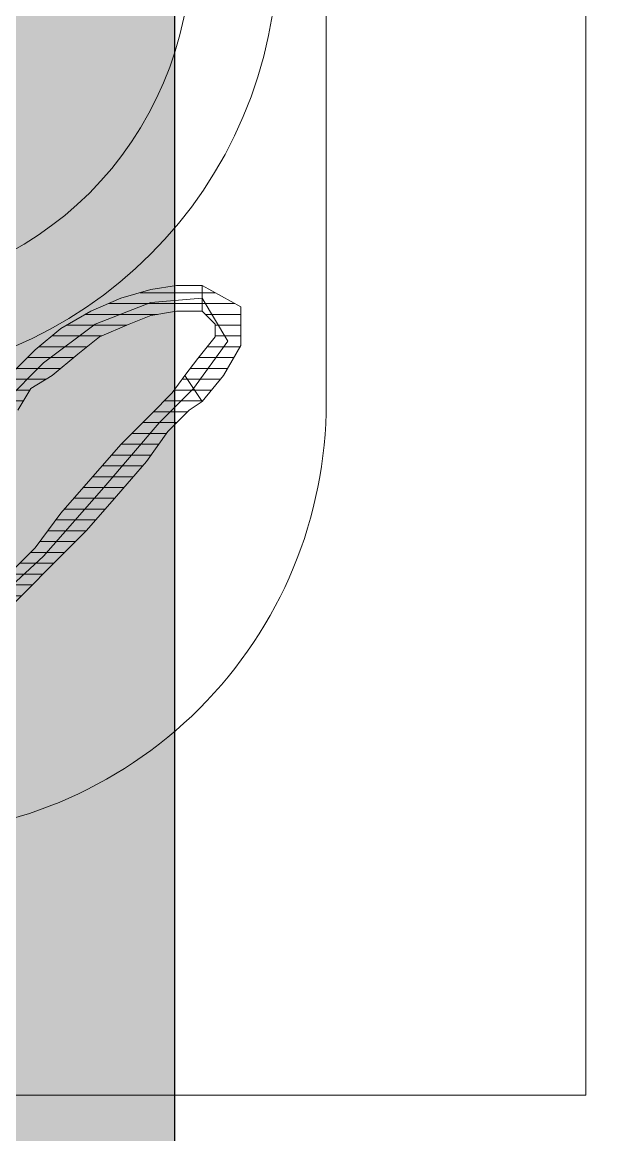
# Model space of a CAD drawing. Header units: centimetres. Extents: x 54005 to 61405, y 90310 to 94744.
# Drawn here: x 56896.12 to 56902.76, y 91917.74 to 91930.59 of the extents above; entities that cross this region are included whole.
import ezdxf

# ---------------------------------------------------------------- set-up
doc = ezdxf.new("R2010")
doc.units = ezdxf.units.CM
doc.header["$LTSCALE"] = 25
doc.layers.get('0').update_dxf_attribs({"lineweight": 0})
doc.layers.add('OC-Mutfak_Ekipman', color=252, linetype='Continuous')
doc.layers.add('OC-Tretuar', color=70, linetype='Continuous')
doc.layers.add('ÖLCULENDIRME', color=115, linetype='Continuous', lineweight=5)
pattern_1 = [(360, (-5108.51305, -673.59423), (1e-16, 0.125), [25])]

# ---------------------------------------------------------------- blocks, each defined once
blk = doc.blocks.new('sıcak servis-180x70x85-130')
at = {"layer": 'OC-Tretuar'}
h = blk.add_hatch(color=7, dxfattribs=at)
h.dxf.hatch_style = 1
h.paths.add_polyline_path([(466744.538, -82664.434, 0.414209), (466743.538, -82665.434, 0.414214), (466744.538, -82666.434), (466922.538, -82666.434, 0.414214), (466923.538, -82665.434, 0.414218), (466922.538, -82664.434)])
h.paths.add_polyline_path([(466744.538, -82656.434, 0.414214), (466743.538, -82657.434, 0.414218), (466744.538, -82658.434), (466922.538, -82658.434, 0.414209), (466923.538, -82657.434, 0.414214), (466922.538, -82656.434)])
h.paths.add_polyline_path([(466744.538, -82648.434, 0.414214), (466743.538, -82649.434, 0.414214), (466744.538, -82650.434), (466922.538, -82650.434, 0.414214), (466923.538, -82649.434, 0.414214), (466922.538, -82648.434)])
h.paths.add_polyline_path([(466922.538, -82642.434, 0.414214), (466923.538, -82641.434, 0.414214), (466922.538, -82640.434), (466744.538, -82640.434, 0.414214), (466743.538, -82641.434, 0.414214), (466744.538, -82642.434)])
h.paths.add_polyline_path([(466744.538, -82632.434, 0.414214), (466743.538, -82633.434, 0.414214), (466744.538, -82634.434), (466922.538, -82634.434, 0.414214), (466923.538, -82633.434, 0.414214), (466922.538, -82632.434)])
at = {"layer": 'OC-Mutfak_Ekipman'}
blk.add_line((466744.538, -82656.434), (466922.538, -82656.434), dxfattribs=at)
blk = doc.blocks.new('by')
at = {"ltscale": 30}
h = blk.add_hatch(dxfattribs=at)
h.set_pattern_fill('DC_LINES', color=256, scale=0.1, style=0)
h.set_pattern_definition(pattern_1)
edge = h.paths.add_edge_path(flags=0)
edge.add_line((6357.315, 2243.534), (6357.018, 2243.335))
edge.add_line((6357.018, 2243.335), (6356.721, 2243.037))
edge.add_line((6356.721, 2243.037), (6356.425, 2242.64))
edge.add_line((6356.425, 2242.64), (6356.078, 2242.242))
edge.add_line((6356.078, 2242.242), (6355.732, 2241.845))
edge.add_line((6355.732, 2241.845), (6355.385, 2241.497))
edge.add_line((6355.385, 2241.497), (6355.138, 2241.249))
edge.add_line((6355.138, 2241.249), (6354.99, 2241.05))
edge.add_line((6354.99, 2241.05), (6354.792, 2241.348))
edge.add_line((6354.792, 2241.348), (6354.94, 2241.447))
edge.add_line((6354.94, 2241.447), (6355.187, 2241.696))
edge.add_line((6355.187, 2241.696), (6355.435, 2242.043))
edge.add_line((6355.435, 2242.043), (6355.781, 2242.441))
edge.add_line((6355.781, 2242.441), (6356.128, 2242.838))
edge.add_line((6356.128, 2242.838), (6356.523, 2243.236))
edge.add_line((6356.523, 2243.236), (6356.82, 2243.534))
edge.add_line((6356.82, 2243.534), (6357.117, 2243.832))
h = blk.add_hatch(dxfattribs=at)
h.set_pattern_fill('DC_LINES', color=256, scale=0.1, style=0)
h.set_pattern_definition(pattern_1)
edge = h.paths.add_edge_path(flags=0)
edge.add_line((6354.792, 2240.305), (6355.089, 2240.305))
edge.add_line((6355.089, 2240.305), (6355.385, 2240.355))
edge.add_line((6355.385, 2240.355), (6355.633, 2240.454))
edge.add_line((6355.633, 2240.454), (6355.979, 2240.603))
edge.add_line((6355.979, 2240.603), (6356.226, 2240.802))
edge.add_line((6356.226, 2240.802), (6356.523, 2241.05))
edge.add_line((6356.523, 2241.05), (6356.771, 2241.199))
edge.add_line((6356.771, 2241.199), (6356.92, 2241.447))
edge.add_line((6356.92, 2241.447), (6357.217, 2241.249))
edge.add_line((6357.217, 2241.249), (6356.968, 2241))
edge.add_line((6356.968, 2241), (6356.721, 2240.752))
edge.add_line((6356.721, 2240.752), (6356.425, 2240.504))
edge.add_line((6356.425, 2240.504), (6356.078, 2240.305))
edge.add_line((6356.078, 2240.305), (6355.732, 2240.156))
edge.add_line((6355.732, 2240.156), (6355.385, 2240.056))
edge.add_line((6355.385, 2240.056), (6355.089, 2240.007))
edge.add_line((6355.089, 2240.007), (6354.792, 2240.007))
h = blk.add_hatch(dxfattribs=at)
h.set_pattern_fill('DC_LINES', color=256, scale=0.1, style=0)
h.set_pattern_definition(pattern_1)
edge = h.paths.add_edge_path(flags=0)
edge.add_line((6354.99, 2241.05), (6354.842, 2240.851))
edge.add_line((6354.842, 2240.851), (6354.643, 2240.603))
edge.add_line((6354.643, 2240.603), (6354.643, 2240.454))
edge.add_line((6354.643, 2240.454), (6354.792, 2240.305))
edge.add_line((6354.792, 2240.305), (6354.792, 2240.007))
edge.add_line((6354.792, 2240.007), (6354.346, 2240.255))
edge.add_line((6354.346, 2240.255), (6354.346, 2240.702))
edge.add_line((6354.346, 2240.702), (6354.545, 2241.05))
edge.add_line((6354.545, 2241.05), (6354.792, 2241.348))
for p, q in [((6356.82, 2243.534, -4.505), (6357.117, 2243.832, -4.505)), ((6356.623, 2243.136, -4.505), (6357.217, 2243.683, -4.505)), ((6356.523, 2243.236, -4.505), (6356.82, 2243.534, -4.505)), ((6357.018, 2243.335, -4.505), (6356.721, 2243.037, -4.505)), ((6356.128, 2242.838, -4.505), (6356.523, 2243.236, -4.505)), ((6355.929, 2242.342, -4.505), (6356.623, 2243.136, -4.505)), ((6356.721, 2243.037, -4.505), (6356.425, 2242.64, -4.505)), ((6355.781, 2242.441, -4.505), (6356.128, 2242.838, -4.505)), ((6356.425, 2242.64, -4.505), (6356.078, 2242.242, -4.505)), ((6355.435, 2242.043, -4.505), (6355.781, 2242.441, -4.505)), ((6355.287, 2241.596, -4.505), (6355.929, 2242.342, -4.505)), ((6356.078, 2242.242, -4.505), (6355.732, 2241.845, -4.505)), ((6355.187, 2241.696, -4.505), (6355.435, 2242.043, -4.505)), ((6355.732, 2241.845, -4.505), (6355.385, 2241.497, -4.505)), ((6354.94, 2241.447, -4.505), (6355.187, 2241.696, -4.505)), ((6354.891, 2241.199, -4.505), (6355.287, 2241.596, -4.505)), ((6354.792, 2241.348, -4.505), (6354.94, 2241.447, -4.505)), ((6355.385, 2241.497, -4.505), (6355.138, 2241.249, -4.505)), ((6356.771, 2241.199, -4.505), (6356.92, 2241.447, -4.505)), ((6354.545, 2241.05, -4.505), (6354.792, 2241.348, -4.505)), ((6354.99, 2241.05, -4.505), (6354.792, 2241.348, -4.505)), ((6354.792, 2241.348, -4.505), (6354.792, 2241.348, -4.505)), ((6354.792, 2241.348, -4.505), (6354.99, 2241.05, -4.505)), ((6357.068, 2241.348, -4.505), (6356.623, 2240.901, -4.505)), ((6354.495, 2240.653, -4.505), (6354.891, 2241.199, -4.505)), ((6355.138, 2241.249, -4.505), (6354.99, 2241.05, -4.505)), ((6356.523, 2241.05, -4.505), (6356.771, 2241.199, -4.505)), ((6354.346, 2240.702, -4.505), (6354.545, 2241.05, -4.505)), ((6354.99, 2241.05, -4.505), (6354.842, 2240.851, -4.505)), ((6354.99, 2241.05, -4.505), (6354.99, 2241.05, -4.505)), ((6354.99, 2241.05, -4.505), (6354.99, 2241.05, -4.505)), ((6356.226, 2240.802, -4.505), (6356.523, 2241.05, -4.505)), ((6356.623, 2240.901, -4.505), (6356.029, 2240.454, -4.505)), ((6356.968, 2241, -4.505), (6356.721, 2240.752, -4.505)), ((6354.842, 2240.851, -4.505), (6354.643, 2240.603, -4.505)), ((6355.979, 2240.603, -4.505), (6356.226, 2240.802, -4.505)), ((6354.346, 2240.255, -4.505), (6354.346, 2240.702, -4.505)), ((6354.792, 2240.156, -4.505), (6354.495, 2240.653, -4.505)), ((6356.721, 2240.752, -4.505), (6356.425, 2240.504, -4.505)), ((6354.643, 2240.603, -4.505), (6354.643, 2240.454, -4.505)), ((6355.633, 2240.454, -4.505), (6355.979, 2240.603, -4.505)), ((6356.425, 2240.504, -4.505), (6356.078, 2240.305, -4.505)), ((6354.643, 2240.454, -4.505), (6354.792, 2240.305, -4.505)), ((6356.029, 2240.454, -4.505), (6355.385, 2240.206, -4.505)), ((6355.385, 2240.355, -4.505), (6355.633, 2240.454, -4.505)), ((6354.792, 2240.007, -4.505), (6354.346, 2240.255, -4.505)), ((6354.792, 2240.305, -4.505), (6354.792, 2240.305, -4.505)), ((6354.792, 2240.305, -4.505), (6355.089, 2240.305, -4.505)), ((6354.792, 2240.007, -4.505), (6354.792, 2240.305, -4.505)), ((6354.792, 2240.305, -4.505), (6354.792, 2240.305, -4.505)), ((6354.792, 2240.305, -4.505), (6354.792, 2240.007, -4.505)), ((6355.089, 2240.305, -4.505), (6355.385, 2240.355, -4.505)), ((6356.078, 2240.305, -4.505), (6355.732, 2240.156, -4.505)), ((6355.385, 2240.206, -4.505), (6354.792, 2240.156, -4.505)), ((6355.732, 2240.156, -4.505), (6355.385, 2240.056, -4.505)), ((6355.089, 2240.007, -4.505), (6354.792, 2240.007, -4.505)), ((6354.792, 2240.007, -4.505), (6354.792, 2240.007, -4.505)), ((6355.385, 2240.056, -4.505), (6355.089, 2240.007, -4.505))]:
    blk.add_line(p, q, dxfattribs=at)
at = {"ltscale": 30, "elevation": -4.505}
blk.add_lwpolyline([(6387.358, 2196.359), (6350.358, 2196.359), (6350.358, 2249.359), (6387.358, 2249.359)], close=True, dxfattribs=at)
blk.add_lwpolyline([(6379.358, 2199.359), (6358.358, 2199.359, -0.414214), (6353.358, 2204.359), (6353.358, 2241.359, -0.414214), (6358.358, 2246.359), (6379.358, 2246.359, -0.414214), (6384.358, 2241.359), (6384.358, 2204.359, -0.414214)], format="xyb", close=True, dxfattribs=at)
at = {"ltscale": 30}
for radius in [5, 4]:
    blk.add_circle((6358.923, 2236.112, -4.505), radius, dxfattribs=at)

msp = doc.modelspace()

# ---------------------------------------------------------------- block references
at = {"layer": 'ÖLCULENDIRME', "extrusion": (0, 0, -1), "zscale": -1, "rotation": 90.00373483684704}
msp.add_blockref('sıcak servis-180x70x85-130', (-139523.891, -374891.366), dxfattribs=at)
at = {"layer": 'ÖLCULENDIRME', "rotation": 180}
msp.add_blockref('by', (63252.992, 94167.561, 4.505), dxfattribs=at)

doc.saveas('drawing.dxf')
